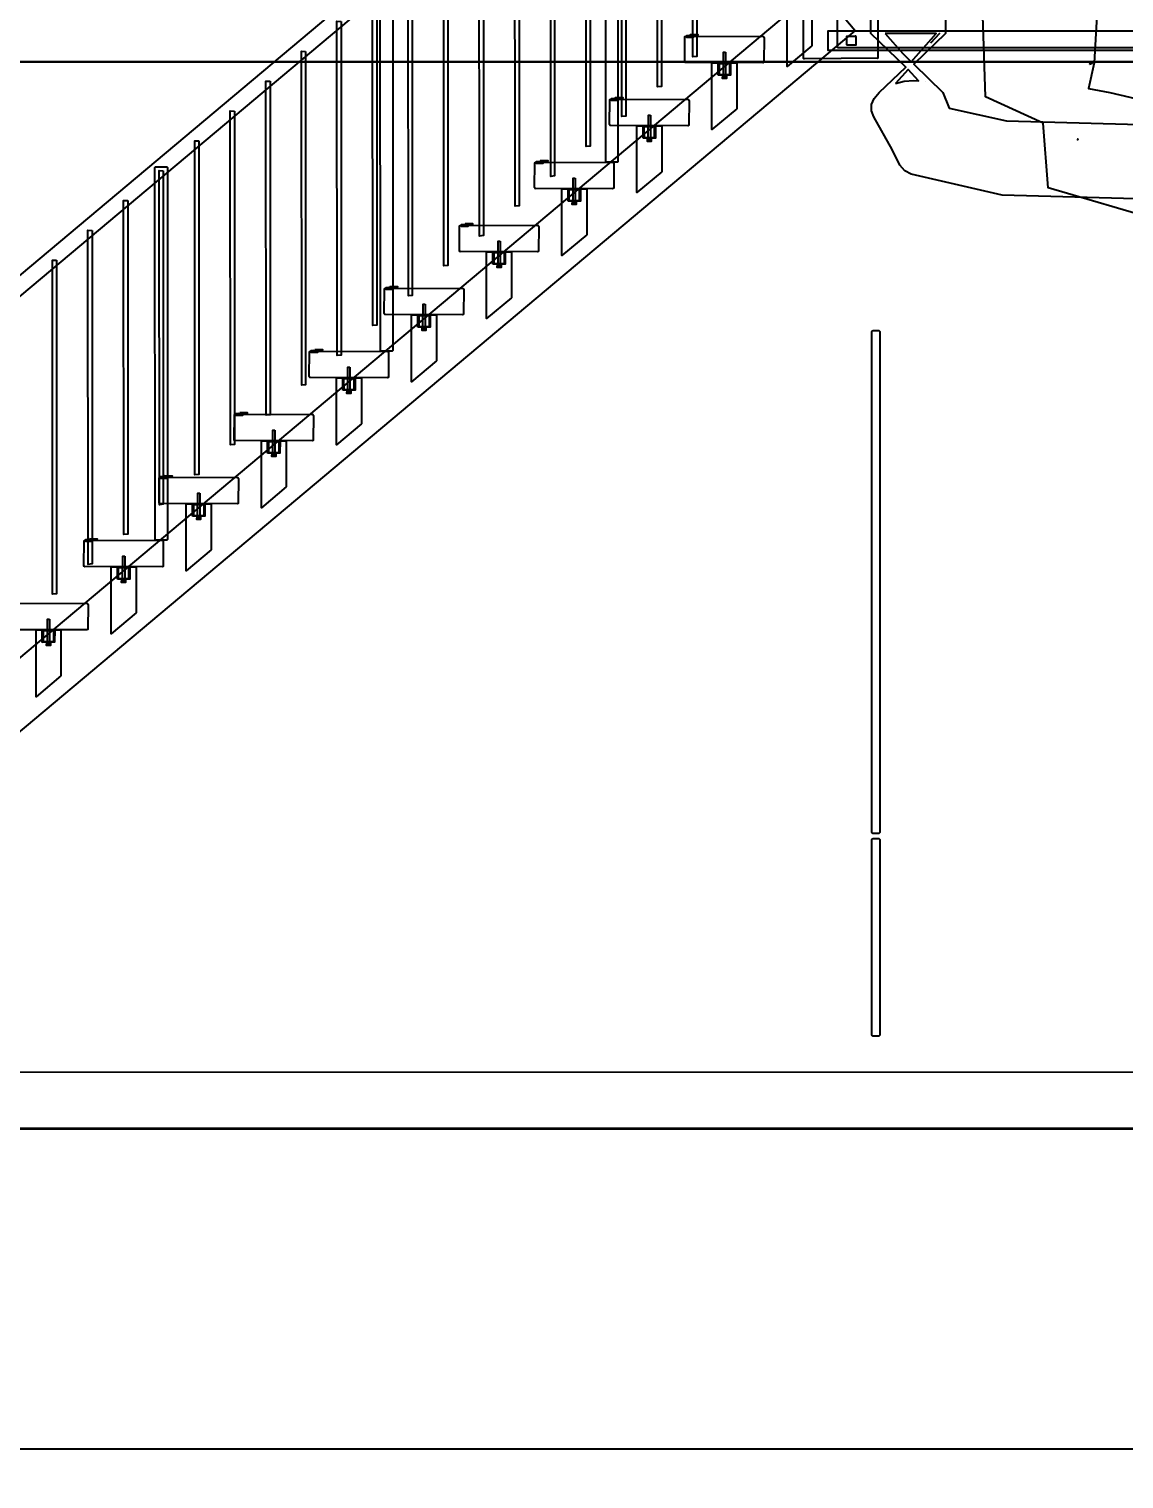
# Model space of a CAD drawing. Header units: metres. Extents: x 359.6 to 413.1, y -1 to 8.9.
# Drawn here: x 402.729 to 405.807, y -0.985 to 3.093 of the extents above; entities that cross this region are included whole.
import ezdxf

# ---------------------------------------------------------------- set-up
doc = ezdxf.new("R2010")
doc.units = ezdxf.units.M
doc.layers.add('COTAS', color=4, linetype='Continuous')
doc.layers.add('VISTA', color=8, linetype='Continuous')
doc.dimstyles.get("Standard").update_dxf_attribs({"dimtxt": 2.5, "dimasz": 2.5, "dimexe": 1.25, "dimexo": 0.625, "dimtad": 1, "dimcen": 2.5, "dimazin": 3, "dimtfac": 1, "dimtmove": 0, "dimatfit": 3})

# ---------------------------------------------------------------- blocks, each defined once
blk = doc.blocks.new('_CLOSEDFILLED')
at = {"color": 0, "linetype": 'BYBLOCK'}
blk.add_solid([(-1, 0.164), (0, 0), (-1, -0.164)], dxfattribs=at)
blk = doc.blocks.new('*D2')
for p, q in [((400, 0), (400, -0.9)), ((412, 0), (412, -0.9)), ((400.09, -0.9), (405.87, -0.9)), ((406.13, -0.9), (411.91, -0.9))]:
    blk.add_line(p, q)
at = {"layer": 'Defpoints'}
for p in [(400, 0), (412, 0), (400, -0.9)]:
    blk.add_point(p, dxfattribs=at)
at = {"layer": 'COTAS', "xscale": 0.09, "yscale": 0.09, "rotation": 180}
blk.add_blockref('_CLOSEDFILLED', (400, -0.9), dxfattribs=at)
at = {"layer": 'COTAS', "xscale": 0.09, "yscale": 0.09}
blk.add_blockref('_CLOSEDFILLED', (412, -0.9), dxfattribs=at)
at = {"layer": 'COTAS', "insert": (406, -0.9), "char_height": 0.13, "attachment_point": 5}
blk.add_mtext('12', dxfattribs=at)

msp = doc.modelspace()

# ---------------------------------------------------------------- linework, layer by layer
at = {"layer": 'VISTA'}
msp.add_line((399.6, 0), (413.1, 0), dxfattribs=at)
msp.add_lwpolyline([(406.555922, 2.59508), (405.46363, 2.625194), (405.208122, 2.684138), (405.190421, 2.694052), (405.176779, 2.709824), (405.154861, 2.753927), (405.154861, 2.753927), (405.102987, 2.846002), (405.096486, 2.862401), (405.097039, 2.88), (405.104609, 2.897599), (405.118679, 2.913998), (405.193068, 2.985687), (405.095, 3.08), (405.095, 8.7), (405.305, 8.7), (405.305, 3.08), (405.215427, 2.993856), (405.297012, 2.913998), (405.315065, 2.870303), (405.47637, 2.834806), (406.564078, 2.80492)], dxfattribs=at)
for points in [[(405.73, 8.7), (405.73, 3.13), (405.722639, 2.997972), (405.706949, 2.925148), (405.767016, 2.914248), (405.967277, 2.867657), (406.203037, 2.849971), (409.101975, 2.809988), (409.44, 2.81), (409.44, 2.49), (409.098025, 2.490012), (406.196962, 2.530029), (405.912724, 2.552343), (405.592983, 2.645752), (405.579212, 2.828046), (405.417361, 2.902028), (405.41, 3.13), (405.41, 8.7), (405.73, 8.7)], [(404.984357, 4.316056), (404.986751, 4.31586), (405.013249, 4.283966), (405.013021, 4.281573), (401.215643, 1.093944), (401.213249, 1.09414), (401.186862, 1.127231), (404.984357, 4.316056)], [(404.984357, 4.316056), (404.986751, 4.31586), (405.013249, 4.283966), (405.013021, 4.281573), (401.215643, 1.093944), (401.213249, 1.09414), (401.186862, 1.127231), (404.984357, 4.316056)], [(404.606, 3.95329), (404.606, 3.015289), (404.595, 3.014145), (404.594293, 3.953843), (404.606, 3.95329)], [(404.606, 3.95329), (404.606, 3.015289), (404.595, 3.014145), (404.594293, 3.953843), (404.606, 3.95329)], [(404.506, 3.869342), (404.506, 2.931342), (404.495, 2.930197), (404.494293, 3.869895), (404.506, 3.869342)], [(404.506, 3.869342), (404.506, 2.931342), (404.495, 2.930197), (404.494293, 3.869895), (404.506, 3.869342)], [(404.349167, 3.766403), (404.350867, 3.768125), (404.382467, 3.768541), (404.384167, 3.766863), (404.384167, 2.720263), (404.382467, 2.718541), (404.350015, 2.718615), (404.349167, 3.766403)], [(404.349167, 3.766403), (404.350867, 3.768125), (404.382467, 3.768541), (404.384167, 3.766863), (404.384167, 2.720263), (404.382467, 2.718541), (404.350015, 2.718615), (404.349167, 3.766403)], [(404.406, 3.785395), (404.406, 2.847394), (404.395, 2.84625), (404.394293, 3.785948), (404.406, 3.785395)], [(404.406, 3.785395), (404.406, 2.847394), (404.395, 2.84625), (404.394293, 3.785948), (404.406, 3.785395)], [(404.306, 3.701447), (404.306, 2.763447), (404.295, 2.762302), (404.294293, 3.702), (404.306, 3.701447)], [(404.306, 3.701447), (404.306, 2.763447), (404.295, 2.762302), (404.294293, 3.702), (404.306, 3.701447)], [(404.206, 3.6175), (404.206, 2.6795), (404.195, 2.678355), (404.194293, 3.618053), (404.206, 3.6175)], [(404.206, 3.6175), (404.206, 2.6795), (404.195, 2.678355), (404.194293, 3.618053), (404.206, 3.6175)], [(404.106, 3.533553), (404.106, 2.595552), (404.095, 2.594408), (404.094293, 3.534106), (404.106, 3.533553)], [(404.106, 3.533553), (404.106, 2.595552), (404.095, 2.594408), (404.094293, 3.534106), (404.106, 3.533553)], [(404.006, 3.449605), (404.006, 2.511605), (403.995, 2.51046), (403.994293, 3.450158), (404.006, 3.449605)], [(404.006, 3.449605), (404.006, 2.511605), (403.995, 2.51046), (403.994293, 3.450158), (404.006, 3.449605)], [(403.906, 3.365658), (403.906, 2.427658), (403.895, 2.426513), (403.894293, 3.366211), (403.906, 3.365658)], [(403.906, 3.365658), (403.906, 2.427658), (403.895, 2.426513), (403.894293, 3.366211), (403.906, 3.365658)], [(403.806, 3.281711), (403.806, 2.34371), (403.795, 2.342566), (403.794293, 3.282264), (403.806, 3.281711)], [(403.806, 3.281711), (403.806, 2.34371), (403.795, 2.342566), (403.794293, 3.282264), (403.806, 3.281711)], [(403.715833, 3.234736), (403.717533, 3.236459), (403.749133, 3.236875), (403.750833, 3.235197), (403.750833, 2.188597), (403.749133, 2.186874), (403.716682, 2.186948), (403.715833, 3.234736)], [(403.715833, 3.234736), (403.717533, 3.236459), (403.749133, 3.236875), (403.750833, 3.235197), (403.750833, 2.188597), (403.749133, 2.186874), (403.716682, 2.186948), (403.715833, 3.234736)], [(404.905879, 3.237883), (404.908, 3.23879), (405.114121, 3.239121), (405.114121, 3.010879), (404.908, 3.00879), (404.905879, 3.00964), (404.905879, 3.237883)], [(404.905879, 3.237883), (404.908, 3.23879), (405.114121, 3.239121), (405.114121, 3.010879), (404.908, 3.00879), (404.905879, 3.00964), (404.905879, 3.237883)], [(412, 3.2), (412, 3), (400, 3), (400, 3.2), (412, 3.2)], [(404.94773, 3.2099), (404.950124, 3.209703), (405.049876, 3.08964), (405.049648, 3.087247), (401.252269, -0.0999), (401.251311, -0.100297), (401.251294, -0.100069), (401.252069, -0.09966), (401.251813, -0.099354), (401.249876, -0.099703), (401.150235, 0.021556), (404.94773, 3.2099)], [(404.94773, 3.2099), (404.950124, 3.209703), (405.049876, 3.08964), (405.049648, 3.087247), (401.252269, -0.0999), (401.251311, -0.100297), (401.251294, -0.100069), (401.252069, -0.09966), (401.251813, -0.099354), (401.249876, -0.099703), (401.150235, 0.021556), (404.94773, 3.2099)], [(403.706, 3.197763), (403.706, 2.259763), (403.695, 2.258618), (403.694293, 3.198316), (403.706, 3.197763)], [(403.706, 3.197763), (403.706, 2.259763), (403.695, 2.258618), (403.694293, 3.198316), (403.706, 3.197763)], [(405, 3.197), (405.000879, 3.199121), (405.003, 3.2), (405.997, 3.2), (405.999121, 3.199121), (406, 3.197), (406, 3.043), (405.999121, 3.040879), (405.997, 3.04), (405.003, 3.04), (405.000879, 3.040879), (405, 3.197)], [(404.929444, 3.04577), (404.859445, 2.987007), (404.859445, 3.175), (404.929444, 3.175), (404.929444, 3.04577)], [(404.929444, 3.04577), (404.859445, 2.987007), (404.859445, 3.175), (404.929444, 3.175), (404.929444, 3.04577)], [(403.606, 3.113816), (403.606, 2.175816), (403.595, 2.174671), (403.594293, 3.114369), (403.606, 3.113816)], [(403.606, 3.113816), (403.606, 2.175816), (403.595, 2.174671), (403.594293, 3.114369), (403.606, 3.113816)], [(404.575278, 3.072778), (404.793415, 3.072131), (404.794889, 3.069278), (404.794243, 2.999251), (404.791389, 2.997778), (404.573252, 2.998424), (404.571778, 3.001278), (404.572424, 3.071304), (404.575278, 3.072778)], [(404.573524, 3.071031), (404.573524, 3.071747), (404.572808, 3.071031), (404.573524, 3.071031)], [(404.595222, 3.074778), (404.595222, 3.068778), (404.577222, 3.068778), (404.577222, 3.074778), (404.595222, 3.074778)], [(404.587478, 3.077778), (404.608778, 3.077078), (404.608078, 3.072778), (404.586983, 3.073478), (404.587478, 3.077778)], [(404.793601, 3.071489), (404.793142, 3.071747), (404.793142, 3.071031), (404.793601, 3.071489)], [(412.025, 3.0875), (412.025, 3.0325), (404.975, 3.0325), (404.975, 3.0875), (412.025, 3.0875)], [(405.0287, 3.047314), (405.027, 3.0487), (405.027314, 3.072284), (405.027716, 3.0713), (405.0287, 3.073), (405.052284, 3.072686), (405.0513, 3.072284), (405.053, 3.0713), (405.052686, 3.047716), (405.052284, 3.0487), (405.0513, 3.047), (405.0287, 3.047), (405.0287, 3.047314)], [(405.0287, 3.047314), (405.027, 3.0487), (405.027314, 3.072284), (405.027716, 3.0713), (405.0287, 3.073), (405.052284, 3.072686), (405.0513, 3.072284), (405.053, 3.0713), (405.052686, 3.047716), (405.052284, 3.0487), (405.0513, 3.047), (405.0287, 3.047), (405.0287, 3.047314)], [(405.135653, 3.08), (405.184531, 3.023536), (405.208475, 3.000535), (405.278808, 3.08), (405.135653, 3.08)], [(405.263412, 3.053478), (405.263412, 3.053478), (405.287899, 3.08), (405.263412, 3.053478)], [(403.506, 3.029869), (403.506, 2.091868), (403.495, 2.090724), (403.494293, 3.030422), (403.506, 3.029869)], [(403.506, 3.029869), (403.506, 2.091868), (403.495, 2.090724), (403.494293, 3.030422), (403.506, 3.029869)], [(404.686333, 3.027778), (404.686333, 2.957778), (404.680334, 2.957778), (404.680735, 3.027778), (404.686333, 3.027778)], [(404.686333, 3.027778), (404.686333, 2.957778), (404.680334, 2.957778), (404.680735, 3.027778), (404.686333, 3.027778)], [(405.001497, 3.041497), (405.000883, 3.041497), (405.000879, 3.040879), (405.001497, 3.041497)], [(400, 2.9955), (400.001895, 2.999169), (405.9955, 3), (405.999169, 2.998105), (406, 0.0045), (405.998105, 0.000831), (400.001318, 0.001318), (400, 2.9955)], [(400, 2.9955), (400.0045, 3), (411.995501, 3), (412, 2.9955), (412, 0.0045), (411.995501, 0), (400.0045, 0), (400, 0.0045), (400, 2.9955)], [(404.573066, 2.999066), (404.573524, 2.998808), (404.573524, 2.999524), (404.573066, 2.999066)], [(404.718333, 2.868548), (404.648334, 2.809785), (404.648334, 2.997778), (404.718333, 2.997778), (404.718333, 2.868548)], [(404.718333, 2.868548), (404.648334, 2.809785), (404.648334, 2.997778), (404.718333, 2.997778), (404.718333, 2.868548)], [(404.665912, 2.962778), (404.665912, 2.997778), (404.700755, 2.997778), (404.700534, 2.962925), (404.665912, 2.962778)], [(404.698333, 2.965278), (404.698333, 2.995278), (404.668334, 2.995278), (404.668604, 2.965631), (404.698333, 2.965278)], [(404.793142, 2.998808), (404.793859, 2.999524), (404.793142, 2.999524), (404.793142, 2.998808)], [(404.906497, 3.010267), (404.905883, 3.010259), (404.905879, 3.00964), (404.906497, 3.010267)], [(404.906497, 3.010267), (404.905883, 3.010259), (404.905879, 3.00964), (404.906497, 3.010267)], [(405.113503, 3.011497), (405.113503, 3.010883), (405.114121, 3.010879), (405.113503, 3.011497)], [(405.113503, 3.011497), (405.113503, 3.010883), (405.114121, 3.010879), (405.113503, 3.011497)], [(405.164354, 2.939464), (405.188508, 2.945679), (405.215691, 2.947996), (405.229023, 2.946813), (405.199999, 2.979019), (405.164354, 2.939464)], [(405.186606, 3.011514), (405.186606, 3.011514), (405.186606, 3.011514), (405.186606, 3.011514)], [(405.709283, 2.993775), (405.709283, 2.993775), (405.717438, 2.996338), (405.709283, 2.993775)], [(403.406, 2.945921), (403.406, 2.007921), (403.395, 2.006776), (403.394293, 2.946474), (403.406, 2.945921)], [(403.406, 2.945921), (403.406, 2.007921), (403.395, 2.006776), (403.394293, 2.946474), (403.406, 2.945921)], [(404.688833, 2.962778), (404.688833, 2.953778), (404.677834, 2.953778), (404.67857, 2.962778), (404.688833, 2.962778)], [(404.688833, 2.962778), (404.688833, 2.953778), (404.677834, 2.953778), (404.67857, 2.962778), (404.688833, 2.962778)], [(405.249453, 2.945715), (405.249453, 2.945715), (405.249453, 2.945715), (405.249453, 2.945715)], [(404.364167, 2.895555), (404.582304, 2.894909), (404.583778, 2.892056), (404.583132, 2.822029), (404.580278, 2.820556), (404.362141, 2.821202), (404.360667, 2.824056), (404.361313, 2.894082), (404.364167, 2.895555)], [(404.384111, 2.897556), (404.384111, 2.891556), (404.366111, 2.891556), (404.366111, 2.897556), (404.384111, 2.897556)], [(404.376367, 2.900556), (404.397667, 2.899856), (404.396967, 2.895555), (404.375872, 2.896255), (404.376367, 2.900556)], [(403.306, 2.861974), (403.306, 1.923974), (403.295, 1.922829), (403.294293, 2.862527), (403.306, 2.861974)], [(403.306, 2.861974), (403.306, 1.923974), (403.295, 1.922829), (403.294293, 2.862527), (403.306, 2.861974)], [(404.362413, 2.893809), (404.362413, 2.894526), (404.361697, 2.893809), (404.362413, 2.893809)], [(404.582489, 2.894267), (404.582031, 2.894526), (404.582031, 2.893809), (404.582489, 2.894267)], [(405.339522, 2.857968), (405.339522, 2.857968), (405.339522, 2.857968), (405.339522, 2.857968)], [(404.361955, 2.821844), (404.362413, 2.821586), (404.362413, 2.822302), (404.361955, 2.821844)], [(404.507222, 2.691326), (404.437222, 2.632563), (404.437222, 2.820556), (404.507222, 2.820556), (404.507222, 2.691326)], [(404.507222, 2.691326), (404.437222, 2.632563), (404.437222, 2.820556), (404.507222, 2.820556), (404.507222, 2.691326)], [(404.454801, 2.785556), (404.454801, 2.820556), (404.489644, 2.820556), (404.489423, 2.785703), (404.454801, 2.785556)], [(404.487222, 2.788056), (404.487222, 2.818056), (404.457222, 2.818056), (404.457493, 2.788409), (404.487222, 2.788056)], [(404.475222, 2.850556), (404.475222, 2.780556), (404.469223, 2.780556), (404.469624, 2.850556), (404.475222, 2.850556)], [(404.475222, 2.850556), (404.475222, 2.780556), (404.469223, 2.780556), (404.469624, 2.850556), (404.475222, 2.850556)], [(404.582031, 2.821586), (404.582747, 2.822302), (404.582031, 2.822302), (404.582031, 2.821586)], [(403.206, 2.778027), (403.206, 1.840026), (403.195, 1.838882), (403.194293, 2.778579), (403.206, 2.778027)], [(403.206, 2.778027), (403.206, 1.840026), (403.195, 1.838882), (403.194293, 2.778579), (403.206, 2.778027)], [(404.477722, 2.785556), (404.477722, 2.776556), (404.466722, 2.776556), (404.467459, 2.785556), (404.477722, 2.785556)], [(404.477722, 2.785556), (404.477722, 2.776556), (404.466722, 2.776556), (404.467459, 2.785556), (404.477722, 2.785556)], [(405.677663, 2.783044), (405.676603, 2.783529), (405.676173, 2.780761), (405.677663, 2.783044)], [(403.0825, 2.70307), (403.0842, 2.704792), (403.1158, 2.705208), (403.1175, 2.70353), (403.1175, 1.65693), (403.1158, 1.655208), (403.083348, 1.655281), (403.0825, 2.70307)], [(403.0825, 2.70307), (403.0842, 2.704792), (403.1158, 2.705208), (403.1175, 2.70353), (403.1175, 1.65693), (403.1158, 1.655208), (403.083348, 1.655281), (403.0825, 2.70307)], [(403.106, 2.694079), (403.106, 1.756079), (403.095, 1.754934), (403.094293, 2.694632), (403.106, 2.694079)], [(403.106, 2.694079), (403.106, 1.756079), (403.095, 1.754934), (403.094293, 2.694632), (403.106, 2.694079)], [(404.153056, 2.718333), (404.371193, 2.717687), (404.372667, 2.714833), (404.372021, 2.644807), (404.369167, 2.643333), (404.15103, 2.64398), (404.149556, 2.646833), (404.150202, 2.71686), (404.153056, 2.718333)], [(404.151302, 2.716587), (404.151302, 2.717303), (404.150586, 2.716587), (404.151302, 2.716587)], [(404.173, 2.720333), (404.173, 2.714333), (404.155, 2.714333), (404.155, 2.720333), (404.173, 2.720333)], [(404.165256, 2.723333), (404.186556, 2.722633), (404.185856, 2.718333), (404.164761, 2.719033), (404.165256, 2.723333)], [(404.371378, 2.717045), (404.37092, 2.717303), (404.37092, 2.716587), (404.371378, 2.717045)], [(404.264111, 2.673333), (404.264111, 2.603333), (404.258111, 2.603333), (404.258513, 2.673333), (404.264111, 2.673333)], [(404.264111, 2.673333), (404.264111, 2.603333), (404.258111, 2.603333), (404.258513, 2.673333), (404.264111, 2.673333)], [(403.006, 2.610132), (403.006, 1.672132), (402.995, 1.670987), (402.994293, 2.610685), (403.006, 2.610132)], [(403.006, 2.610132), (403.006, 1.672132), (402.995, 1.670987), (402.994293, 2.610685), (403.006, 2.610132)], [(404.150844, 2.644622), (404.151302, 2.644363), (404.151302, 2.64508), (404.150844, 2.644622)], [(404.296111, 2.514104), (404.226111, 2.455341), (404.226111, 2.643333), (404.296111, 2.643333), (404.296111, 2.514104)], [(404.296111, 2.514104), (404.226111, 2.455341), (404.226111, 2.643333), (404.296111, 2.643333), (404.296111, 2.514104)], [(404.24369, 2.608334), (404.24369, 2.643333), (404.278533, 2.643333), (404.278312, 2.608481), (404.24369, 2.608334)], [(404.276111, 2.610833), (404.276111, 2.640834), (404.246111, 2.640834), (404.246382, 2.611187), (404.276111, 2.610833)], [(404.37092, 2.644363), (404.371636, 2.64508), (404.37092, 2.64508), (404.37092, 2.644363)], [(404.266611, 2.608333), (404.266611, 2.599334), (404.255611, 2.599334), (404.256348, 2.608333), (404.266611, 2.608333)], [(404.266611, 2.608333), (404.266611, 2.599334), (404.255611, 2.599334), (404.256348, 2.608333), (404.266611, 2.608333)], [(403.941945, 2.541111), (404.160082, 2.540465), (404.161556, 2.537611), (404.16091, 2.467585), (404.158056, 2.466111), (403.939919, 2.466757), (403.938445, 2.469611), (403.939091, 2.539637), (403.941945, 2.541111)], [(403.940191, 2.539365), (403.940191, 2.540081), (403.939475, 2.539365), (403.940191, 2.539365)], [(403.961889, 2.543111), (403.961889, 2.537111), (403.943889, 2.537111), (403.943889, 2.543111), (403.961889, 2.543111)], [(403.954145, 2.546111), (403.975445, 2.545411), (403.974745, 2.541111), (403.95365, 2.541811), (403.954145, 2.546111)], [(404.160267, 2.539823), (404.159809, 2.540081), (404.159809, 2.539365), (404.160267, 2.539823)], [(402.906, 2.526184), (402.906, 1.588184), (402.895, 1.587039), (402.894293, 2.526737), (402.906, 2.526184)], [(402.906, 2.526184), (402.906, 1.588184), (402.895, 1.587039), (402.894293, 2.526737), (402.906, 2.526184)], [(404.053, 2.496111), (404.053, 2.426111), (404.047, 2.426111), (404.047402, 2.496111), (404.053, 2.496111)], [(404.053, 2.496111), (404.053, 2.426111), (404.047, 2.426111), (404.047402, 2.496111), (404.053, 2.496111)], [(403.939733, 2.467399), (403.940191, 2.467141), (403.940191, 2.467858), (403.939733, 2.467399)], [(404.085, 2.336882), (404.015, 2.278119), (404.015, 2.466111), (404.085, 2.466111), (404.085, 2.336882)], [(404.085, 2.336882), (404.015, 2.278119), (404.015, 2.466111), (404.085, 2.466111), (404.085, 2.336882)], [(404.032579, 2.431111), (404.032579, 2.466111), (404.067421, 2.466111), (404.067201, 2.431258), (404.032579, 2.431111)], [(404.065, 2.433611), (404.065, 2.463611), (404.035, 2.463611), (404.035, 2.433611), (404.065, 2.433611)], [(404.159809, 2.467141), (404.160525, 2.467858), (404.159809, 2.467858), (404.159809, 2.467141)], [(402.806, 2.442237), (402.806, 1.504237), (402.795, 1.503092), (402.794293, 2.44279), (402.806, 2.442237)], [(402.806, 2.442237), (402.806, 1.504237), (402.795, 1.503092), (402.794293, 2.44279), (402.806, 2.442237)], [(404.0555, 2.431111), (404.0555, 2.422111), (404.0445, 2.422111), (404.045237, 2.431111), (404.0555, 2.431111)], [(404.0555, 2.431111), (404.0555, 2.422111), (404.0445, 2.422111), (404.045237, 2.431111), (404.0555, 2.431111)], [(403.750778, 2.365889), (403.750778, 2.359889), (403.732778, 2.359889), (403.732778, 2.365889), (403.750778, 2.365889)], [(403.743033, 2.368889), (403.764333, 2.368189), (403.763633, 2.363889), (403.742538, 2.364589), (403.743033, 2.368889)], [(403.730833, 2.363889), (403.948971, 2.363243), (403.949798, 2.362415), (403.950444, 2.360389), (403.949798, 2.290363), (403.946944, 2.288889), (403.728807, 2.289535), (403.727333, 2.292389), (403.727979, 2.362415), (403.730833, 2.363889)], [(403.72908, 2.362142), (403.72908, 2.362859), (403.728364, 2.362142), (403.72908, 2.362142)], [(403.949156, 2.362601), (403.948698, 2.362859), (403.948698, 2.362142), (403.949156, 2.362601)], [(403.949417, 2.362525), (403.949417, 2.362525), (403.949156, 2.362601), (403.949417, 2.362525)], [(403.728621, 2.290177), (403.72908, 2.289919), (403.72908, 2.290635), (403.728621, 2.290177)], [(403.873889, 2.159659), (403.803889, 2.100896), (403.803889, 2.288889), (403.873889, 2.288889), (403.873889, 2.159659)], [(403.873889, 2.159659), (403.803889, 2.100896), (403.803889, 2.288889), (403.873889, 2.288889), (403.873889, 2.159659)], [(403.821467, 2.253889), (403.821467, 2.288889), (403.85631, 2.288889), (403.856089, 2.254036), (403.821467, 2.253889)], [(403.853889, 2.256389), (403.853889, 2.286389), (403.823889, 2.286389), (403.82416, 2.256742), (403.853889, 2.256389)], [(403.841889, 2.318889), (403.841889, 2.248889), (403.835889, 2.248889), (403.836291, 2.318889), (403.841889, 2.318889)], [(403.841889, 2.318889), (403.841889, 2.248889), (403.835889, 2.248889), (403.836291, 2.318889), (403.841889, 2.318889)], [(403.948698, 2.289919), (403.949414, 2.290635), (403.948698, 2.290635), (403.948698, 2.289919)], [(403.844389, 2.253889), (403.844389, 2.244889), (403.833389, 2.244889), (403.834126, 2.253889), (403.844389, 2.253889)], [(403.844389, 2.253889), (403.844389, 2.244889), (403.833389, 2.244889), (403.834126, 2.253889), (403.844389, 2.253889)], [(405.101, 2.245), (405.117, 2.245), (405.12, 2.242), (405.12, 0.833), (405.117, 0.83), (405.101, 0.83), (405.098, 0.833), (405.098, 2.242), (405.101, 2.245)], [(403.519722, 2.186666), (403.737859, 2.18602), (403.739333, 2.183167), (403.738687, 2.11314), (403.735833, 2.111667), (403.517696, 2.112313), (403.516222, 2.115167), (403.516868, 2.185193), (403.519722, 2.186666)], [(403.517969, 2.18492), (403.517969, 2.185637), (403.517252, 2.18492), (403.517969, 2.18492)], [(403.539667, 2.188667), (403.539667, 2.182667), (403.521667, 2.182667), (403.521667, 2.188667), (403.539667, 2.188667)], [(403.531922, 2.191667), (403.553222, 2.190967), (403.552522, 2.186666), (403.531427, 2.187366), (403.531922, 2.191667)], [(403.738045, 2.185378), (403.737587, 2.185637), (403.737587, 2.18492), (403.738045, 2.185378)], [(403.630778, 2.141667), (403.630778, 2.071667), (403.624778, 2.071667), (403.62518, 2.141667), (403.630778, 2.141667)], [(403.630778, 2.141667), (403.630778, 2.071667), (403.624778, 2.071667), (403.62518, 2.141667), (403.630778, 2.141667)], [(403.51751, 2.112955), (403.517969, 2.112697), (403.517969, 2.113413), (403.51751, 2.112955)], [(403.662778, 1.982437), (403.592778, 1.923674), (403.592778, 2.111667), (403.662778, 2.111667), (403.662778, 1.982437)], [(403.662778, 1.982437), (403.592778, 1.923674), (403.592778, 2.111667), (403.662778, 2.111667), (403.662778, 1.982437)], [(403.610356, 2.076667), (403.610356, 2.111667), (403.645199, 2.111667), (403.644978, 2.076814), (403.610356, 2.076667)], [(403.642778, 2.079167), (403.642778, 2.109167), (403.612778, 2.109167), (403.613049, 2.07952), (403.642778, 2.079167)], [(403.737587, 2.112697), (403.738303, 2.113413), (403.737587, 2.113413), (403.737587, 2.112697)], [(403.633278, 2.076667), (403.633278, 2.067667), (403.622278, 2.067667), (403.623015, 2.076667), (403.633278, 2.076667)], [(403.633278, 2.076667), (403.633278, 2.067667), (403.622278, 2.067667), (403.623015, 2.076667), (403.633278, 2.076667)], [(403.306585, 2.008798), (403.308611, 2.009444), (403.526748, 2.008798), (403.528222, 2.005944), (403.527576, 1.935918), (403.524722, 1.934444), (403.306585, 1.935091), (403.305111, 1.937944), (403.305757, 2.007971), (403.306585, 2.008798)], [(403.306475, 2.008417), (403.306475, 2.008417), (403.306399, 2.008156), (403.306475, 2.008417)], [(403.306858, 2.007698), (403.306858, 2.008414), (403.306399, 2.008156), (403.306858, 2.007698)], [(403.328556, 2.011445), (403.328556, 2.005445), (403.310555, 2.005445), (403.310555, 2.011445), (403.328556, 2.011445)], [(403.320811, 2.014445), (403.342111, 2.013745), (403.341411, 2.009444), (403.320316, 2.010144), (403.320811, 2.014445)], [(403.526934, 2.008156), (403.526476, 2.008414), (403.526476, 2.007698), (403.526934, 2.008156)], [(403.419667, 1.964444), (403.419667, 1.894444), (403.413667, 1.894444), (403.414069, 1.964444), (403.419667, 1.964444)], [(403.419667, 1.964444), (403.419667, 1.894444), (403.413667, 1.894444), (403.414069, 1.964444), (403.419667, 1.964444)], [(403.306399, 1.935733), (403.306858, 1.935475), (403.306858, 1.936191), (403.306399, 1.935733)], [(403.306475, 1.935472), (403.306475, 1.935472), (403.306399, 1.935733), (403.306475, 1.935472)], [(403.451667, 1.805215), (403.381667, 1.746452), (403.381667, 1.934444), (403.451667, 1.934444), (403.451667, 1.805215)], [(403.451667, 1.805215), (403.381667, 1.746452), (403.381667, 1.934444), (403.451667, 1.934444), (403.451667, 1.805215)], [(403.399245, 1.899444), (403.399245, 1.934444), (403.434088, 1.934444), (403.433867, 1.899592), (403.399245, 1.899444)], [(403.431667, 1.901944), (403.431667, 1.931944), (403.401667, 1.931944), (403.401667, 1.901944), (403.431667, 1.901944)], [(403.526476, 1.935475), (403.527192, 1.936191), (403.526476, 1.936191), (403.526476, 1.935475)], [(403.422167, 1.899444), (403.422167, 1.890444), (403.411167, 1.890444), (403.411904, 1.899444), (403.422167, 1.899444)], [(403.422167, 1.899444), (403.422167, 1.890444), (403.411167, 1.890444), (403.411904, 1.899444), (403.422167, 1.899444)], [(403.1097, 1.837222), (403.131, 1.836522), (403.1303, 1.832222), (403.109205, 1.832922), (403.1097, 1.837222)], [(403.0975, 1.832222), (403.315637, 1.831576), (403.317111, 1.828722), (403.316465, 1.758696), (403.313611, 1.757222), (403.095474, 1.757868), (403.094, 1.760722), (403.094646, 1.830748), (403.0975, 1.832222)], [(403.095746, 1.830476), (403.095746, 1.831192), (403.09503, 1.830476), (403.095746, 1.830476)], [(403.117445, 1.834222), (403.117445, 1.828222), (403.099444, 1.828222), (403.099444, 1.834222), (403.117445, 1.834222)], [(403.315823, 1.830934), (403.315365, 1.831192), (403.315365, 1.830476), (403.315823, 1.830934)], [(403.095288, 1.75851), (403.095746, 1.758252), (403.095746, 1.758969), (403.095288, 1.75851)], [(403.240556, 1.627993), (403.170555, 1.569229), (403.170555, 1.757222), (403.240556, 1.757222), (403.240556, 1.627993)], [(403.240556, 1.627993), (403.170555, 1.569229), (403.170555, 1.757222), (403.240556, 1.757222), (403.240556, 1.627993)], [(403.188134, 1.722222), (403.188134, 1.757222), (403.222977, 1.757222), (403.222756, 1.722369), (403.188134, 1.722222)], [(403.220556, 1.724722), (403.220556, 1.754722), (403.190555, 1.754722), (403.190826, 1.725075), (403.220556, 1.724722)], [(403.208555, 1.787222), (403.208555, 1.717222), (403.202555, 1.717222), (403.202957, 1.787222), (403.208555, 1.787222)], [(403.208555, 1.787222), (403.208555, 1.717222), (403.202555, 1.717222), (403.202957, 1.787222), (403.208555, 1.787222)], [(403.315365, 1.758252), (403.316081, 1.758969), (403.315365, 1.758969), (403.315365, 1.758252)], [(403.211056, 1.722222), (403.211056, 1.713222), (403.200055, 1.713222), (403.200792, 1.722222), (403.211056, 1.722222)], [(403.211056, 1.722222), (403.211056, 1.713222), (403.200055, 1.713222), (403.200792, 1.722222), (403.211056, 1.722222)], [(402.886389, 1.655), (403.104526, 1.654354), (403.106, 1.6515), (403.105354, 1.581474), (403.1025, 1.58), (402.884363, 1.580646), (402.883535, 1.581474), (402.882889, 1.5835), (402.883535, 1.653526), (402.886389, 1.655)], [(402.884635, 1.653254), (402.884635, 1.65397), (402.883919, 1.653254), (402.884635, 1.653254)], [(402.906333, 1.657), (402.906333, 1.651), (402.888333, 1.651), (402.888333, 1.657), (402.906333, 1.657)], [(402.898589, 1.66), (402.919889, 1.6593), (402.919189, 1.655), (402.898094, 1.6557), (402.898589, 1.66)], [(403.104712, 1.653712), (403.104254, 1.65397), (403.104254, 1.653254), (403.104712, 1.653712)], [(402.997444, 1.61), (402.997444, 1.54), (402.991444, 1.54), (402.991846, 1.61), (402.997444, 1.61)], [(402.997444, 1.61), (402.997444, 1.54), (402.991444, 1.54), (402.991846, 1.61), (402.997444, 1.61)], [(402.883916, 1.581364), (402.883916, 1.581364), (402.884177, 1.581288), (402.883916, 1.581364)], [(402.884177, 1.581288), (402.884635, 1.58103), (402.884635, 1.581746), (402.884177, 1.581288)], [(403.029444, 1.45077), (402.959444, 1.392007), (402.959444, 1.58), (403.029444, 1.58), (403.029444, 1.45077)], [(403.029444, 1.45077), (402.959444, 1.392007), (402.959444, 1.58), (403.029444, 1.58), (403.029444, 1.45077)], [(402.977023, 1.545), (402.977023, 1.58), (403.011866, 1.58), (403.011645, 1.545147), (402.977023, 1.545)], [(403.009444, 1.5475), (403.009444, 1.5775), (402.979444, 1.5775), (402.979444, 1.5475), (403.009444, 1.5475)], [(403.104254, 1.58103), (403.10497, 1.581746), (403.104254, 1.581746), (403.104254, 1.58103)], [(402.999944, 1.545), (402.999944, 1.536), (402.988944, 1.536), (402.989681, 1.545), (402.999944, 1.545)], [(402.999944, 1.545), (402.999944, 1.536), (402.988944, 1.536), (402.989681, 1.545), (402.999944, 1.545)], [(402.675278, 1.477778), (402.893415, 1.477132), (402.894889, 1.474278), (402.894243, 1.404252), (402.891389, 1.402778), (402.673252, 1.403424), (402.671778, 1.406278), (402.672424, 1.476304), (402.675278, 1.477778)], [(402.893601, 1.47649), (402.893142, 1.476748), (402.893142, 1.476031), (402.893601, 1.47649)], [(402.786333, 1.432778), (402.786333, 1.362778), (402.780333, 1.362778), (402.780735, 1.432778), (402.786333, 1.432778)], [(402.786333, 1.432778), (402.786333, 1.362778), (402.780333, 1.362778), (402.780735, 1.432778), (402.786333, 1.432778)], [(402.818333, 1.273548), (402.748333, 1.214785), (402.748333, 1.402778), (402.818333, 1.402778), (402.818333, 1.273548)], [(402.818333, 1.273548), (402.748333, 1.214785), (402.748333, 1.402778), (402.818333, 1.402778), (402.818333, 1.273548)], [(402.765912, 1.367778), (402.765912, 1.402778), (402.800755, 1.402778), (402.800534, 1.367925), (402.765912, 1.367778)], [(402.798333, 1.370278), (402.798333, 1.400278), (402.768333, 1.400278), (402.768604, 1.370631), (402.798333, 1.370278)], [(402.893142, 1.403808), (402.893859, 1.404524), (402.893142, 1.404524), (402.893142, 1.403808)], [(402.893862, 1.404142), (402.893601, 1.404066), (402.893862, 1.404142), (402.893862, 1.404142)], [(402.788833, 1.367778), (402.788833, 1.358778), (402.777833, 1.358778), (402.77857, 1.367778), (402.788833, 1.367778)], [(402.788833, 1.367778), (402.788833, 1.358778), (402.777833, 1.358778), (402.77857, 1.367778), (402.788833, 1.367778)], [(405.101, 0.816), (405.117, 0.816), (405.12, 0.813), (405.12, 0.263), (405.117, 0.26), (405.101, 0.26), (405.098, 0.263), (405.098, 0.813), (405.101, 0.816)], [(411.995501, 0.16), (412, 0.1555), (412, 0.0045), (411.995501, 0), (400.0045, 0), (400, 0.0045), (400.001318, 0.158682), (411.995501, 0.16)]]:
    msp.add_lwpolyline(points, close=True, dxfattribs=at)

# ---------------------------------------------------------------- dimensions: what is measured, and where the dimension line sits
at = {"layer": 'COTAS'}
dim = msp.add_linear_dim(base=(400, -0.9), p1=(400, 0), p2=(412, 0), dimstyle='Standard', override={"dimtxt": 0.13, "dimasz": 0.09}, dxfattribs=at)
dim.commit()
dim.dimension.update_dxf_attribs({"geometry": '*D2', "text_midpoint": (406, -0.9)})

doc.saveas('drawing.dxf')
